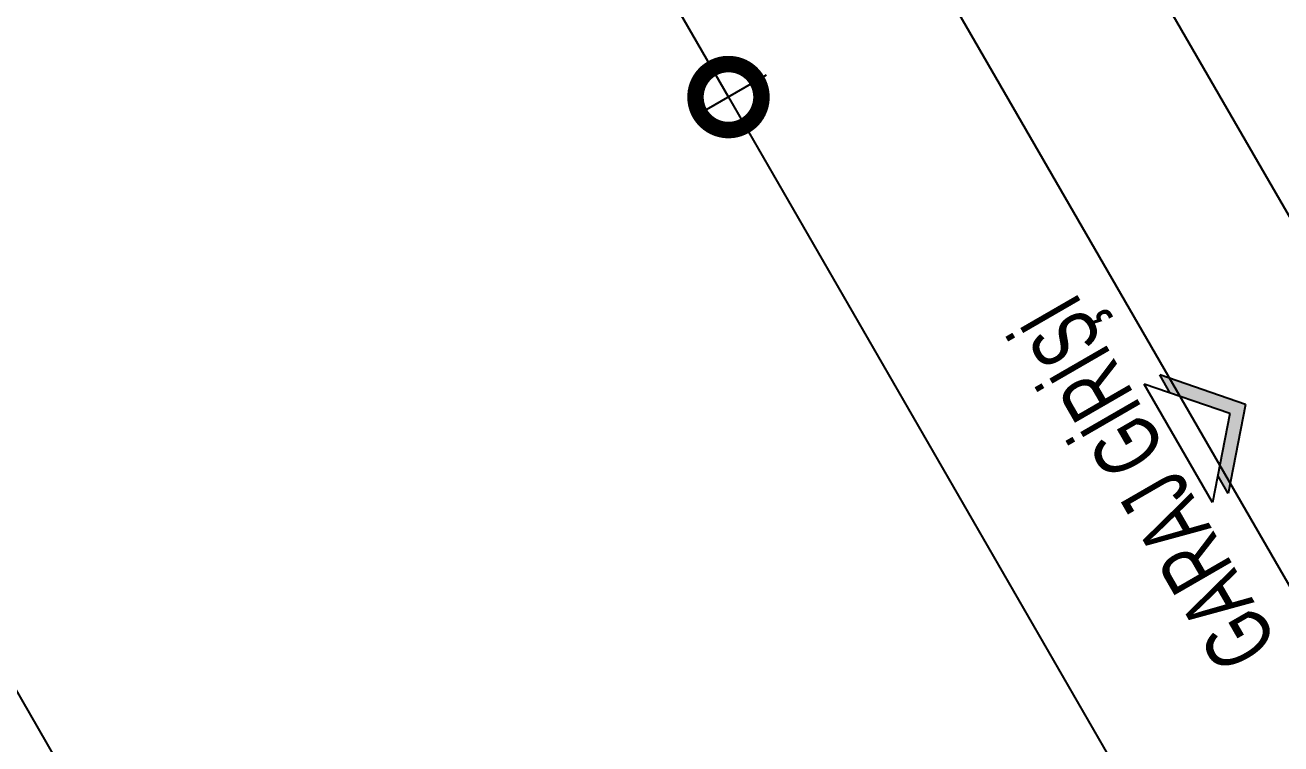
# Model space of a CAD drawing. Extents: x 3907.4 to 3911.57, y -3054.42 to -3053.7.
# Drawn here: x 3907.44249 to 3907.48056, y -3053.90227 to -3053.88049 of the extents above; entities that cross this region are included whole.
import ezdxf

# ---------------------------------------------------------------- set-up
doc = ezdxf.new("R2010")
doc.units = 0
doc.header["$LTSCALE"] = 2
doc.header["$MEASUREMENT"] = 0
doc.layers.get('0').update_dxf_attribs({"linetype": 'CONTINUOUS'})
for name, color, linetype in [('ARAZİ', 7, 'CONTINUOUS'), ('OLÇÜ', 6, 'CONTINUOUS'), ('TEXT', 11, 'CONTINUOUS')]:
    doc.layers.add(name, color=color, linetype=linetype)
doc.styles.add('MAHAL', font='stylu.ttf', dxfattribs={"width": 0.7, "height": 20})

msp = doc.modelspace()

# ---------------------------------------------------------------- hatches: boundary and pattern name
at = {"layer": 'TEXT'}
msp.add_hatch(color=256, dxfattribs=at).paths.add_polyline_path([(3907.478643, -3053.894135), (3907.47896, -3053.894684), (3907.479481, -3053.891987), (3907.476885, -3053.89109), (3907.477202, -3053.891639), (3907.479005, -3053.892262)])

# ---------------------------------------------------------------- linework, layer by layer
at = {"color": 0, "linetype": 'ByBlock', "const_width": 0.002}
for points in [[(3907.463938, -3053.882886, 1), (3907.463688, -3053.882453, 1)], [(3907.463688, -3053.882453, 1), (3907.463938, -3053.882886, 1)]]:
    msp.add_lwpolyline(points, format="xyb", close=True, dxfattribs=at)
at = {"layer": 'ARAZİ', "color": 7}
for p, q in [((3907.484977, -3053.974693), (3907.416366, -3053.85585)), ((3907.510184, -3053.948353), (3907.457687, -3053.857421))]:
    msp.add_line(p, q, dxfattribs=at)
at = {"layer": 'OLÇÜ', "color": 6}
for p, q in [((3907.451349, -3053.86108), (3907.463813, -3053.882669)), ((3907.474995, -3053.876214), (3907.514994, -3053.945497)), ((3907.464955, -3053.88201), (3907.462947, -3053.883169)), ((3907.464955, -3053.88201), (3907.462947, -3053.883169)), ((3907.463813, -3053.882669), (3907.503812, -3053.951952))]:
    msp.add_line(p, q, dxfattribs=at)
at = {"layer": 'TEXT'}
for p, q in [((3907.478484, -3053.894959), (3907.476409, -3053.891365)), ((3907.479005, -3053.892262), (3907.476409, -3053.891365)), ((3907.477202, -3053.891639), (3907.476885, -3053.89109)), ((3907.479481, -3053.891987), (3907.476885, -3053.89109)), ((3907.479481, -3053.891987), (3907.47896, -3053.894684)), ((3907.479005, -3053.892262), (3907.478484, -3053.894959)), ((3907.47896, -3053.894684), (3907.478643, -3053.894135))]:
    msp.add_line(p, q, dxfattribs=at)

# ---------------------------------------------------------------- texts
at = {"layer": 'TEXT', "style": 'MAHAL', "width": 0.7}
msp.add_text('GARAJ GİRİŞİ', height=0.002, rotation=119.9989, dxfattribs=at).set_placement((3907.480493, -3053.89924))

doc.saveas('drawing.dxf')
